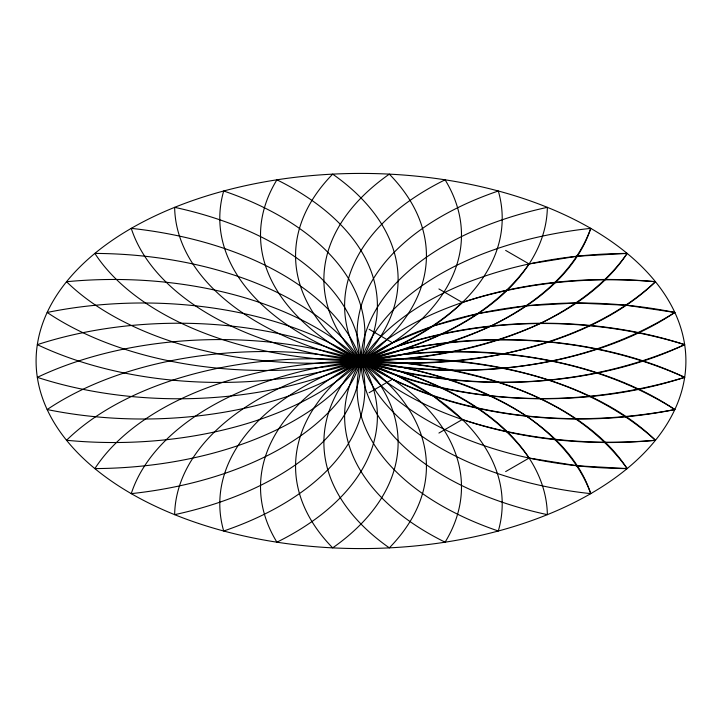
<?xml version="1.0" encoding="UTF-8"?>
<svg xmlns="http://www.w3.org/2000/svg" width="722" height="722" viewBox="0 0 722 722"><rect width="100%" height="100%" fill="white"/><g stroke="black" fill="none" stroke-linecap="round" stroke-linejoin="round"><path stroke-width="1.08" d="M590.74 228.36A287.148 165.78 0 0 0 361 361A287.148 165.78 0 0 0 131.26 493.64A287.148 165.78 0 0 0 361 361A287.148 165.78 0 0 0 590.74 228.36C574.152 274.261 533.197 305.063 490.915 326.028C449.77 344.584 405.764 355.747 361 361A287.148 165.78 0 0 1 47.174 409.545A287.148 165.78 0 0 1 361 361A287.148 165.78 0 0 0 674.826 312.455C582.356 370.53 466.602 380.539 361 361A287.148 165.78 0 0 0 47.174 312.455A287.148 165.78 0 0 0 361 361A287.148 165.78 0 0 1 674.826 409.545C595.036 358.807 496.817 345.811 404.076 354.34M405.421 358.753C493.875 359.809 588.123 379.221 655.459 440.276A287.148 165.78 0 0 0 361 361A287.148 165.78 0 0 1 66.541 281.724A287.148 165.78 0 0 1 361 361C466.259 393.075 583.638 389.672 684.664 344.656A287.148 165.78 0 0 0 361 361A287.148 165.78 0 0 1 37.336 377.344A287.148 165.78 0 0 1 361 361C422.614 360.043 484.426 348.834 540.733 323.23C574.198 306.507 605.559 284.486 627.138 253.413L577.32 256.202L529.1 263.945C490.229 318.971 424.554 346.172 361 361A287.148 165.78 0 0 0 66.541 440.276A287.148 165.78 0 0 0 361 361A287.148 165.78 0 0 1 655.459 281.724C613.583 320.631 558.891 341.696 503.794 353.789C456.746 362.606 408.697 365.133 361 361A287.148 165.78 0 0 1 37.336 344.656A287.148 165.78 0 0 1 361 361A287.148 165.78 0 0 1 684.664 377.344C596.444 337.598 495.662 331.199 401.414 350.116M405.421 363.247C487.151 372.886 576.716 398.643 627.138 468.587A287.148 165.78 0 0 1 361 361A287.148 165.78 0 0 1 94.862 253.413A287.148 165.78 0 0 1 361 361A287.148 165.78 0 0 0 655.459 281.724C590.497 276.21 524.47 282.23 462.36 302.482C433.326 329.268 398.048 347.86 361 361A287.148 165.78 0 0 1 94.862 468.587A287.148 165.78 0 0 1 361 361A287.148 165.78 0 0 1 627.138 253.413A287.148 165.78 0 0 1 361 361A287.148 165.78 0 0 1 174.643 514.66A287.148 165.78 0 0 1 361 361A287.148 165.78 0 0 1 547.357 207.34A287.148 165.78 0 0 1 361 361A287.148 165.78 0 0 1 223.694 531.004A287.148 165.78 0 0 1 361 361A287.148 165.78 0 0 1 498.306 190.996A287.148 165.78 0 0 1 361 361A287.148 165.78 0 0 0 276.914 542.186A287.148 165.78 0 0 0 361 361A287.148 165.78 0 0 1 445.086 179.814A287.148 165.78 0 0 1 361 361A287.148 165.78 0 0 0 332.68 547.863A287.148 165.78 0 0 0 361 361A287.148 165.78 0 0 1 389.32 174.137A287.148 165.78 0 0 1 361 361A287.148 165.78 0 0 0 389.32 547.863A287.148 165.78 0 0 0 361 361A287.148 165.78 0 0 1 332.68 174.137A287.148 165.78 0 0 1 361 361A287.148 165.78 0 0 1 445.086 542.186A287.148 165.78 0 0 1 361 361A287.148 165.78 0 0 1 276.914 179.814A287.148 165.78 0 0 1 361 361A287.148 165.78 0 0 1 498.306 531.004A287.148 165.78 0 0 1 361 361A287.148 165.78 0 0 1 223.694 190.996A287.148 165.78 0 0 1 361 361A287.148 165.78 0 0 1 547.357 514.66A287.148 165.78 0 0 1 361 361A287.148 165.78 0 0 1 174.643 207.34A287.148 165.78 0 0 1 361 361A287.148 165.78 0 0 1 590.74 493.64C578.99 461.105 554.424 435.862 526.636 416.215C489.345 392.145 447.261 377.137 404.076 367.66M337.553 374.537L392.533 342.797L433.263 325.992L478.415 313.528L526.636 305.785L576.463 302.996L626.362 305.235L674.826 312.455A287.148 165.78 0 0 0 361 361A287.148 165.78 0 0 0 131.26 228.36A287.148 165.78 0 0 0 361 361A287.148 165.78 0 0 0 590.74 493.64M369.086 392.741L392.533 379.203C480.022 420.168 580.605 427.307 674.826 409.545A287.148 165.78 0 0 1 361 361C462.008 406.089 579.396 409.356 684.664 377.344A287.148 165.78 0 0 1 361 361A287.148 165.78 0 0 1 627.138 468.587L577.32 465.798L529.1 458.055L505.653 471.592M438.913 433.056L462.36 419.518C524.47 439.77 590.497 445.79 655.459 440.276A287.148 165.78 0 0 1 361 361A287.148 165.78 0 0 0 684.664 344.656C591.724 316.019 490.121 316.389 397.533 346.235M401.414 371.884C450.42 388.779 498.839 414.563 529.1 458.055M397.533 375.765L433.263 396.008L462.36 419.518M505.653 250.408L529.1 263.945M438.913 288.944L462.36 302.482M369.086 329.259L392.533 342.797M337.553 347.462L392.533 379.203M198.55 523.45A324.9 187.576 0 0 0 685.9 361A324.9 187.576 0 0 0 198.55 198.55A324.9 187.576 0 0 0 198.55 523.45"/></g></svg>
